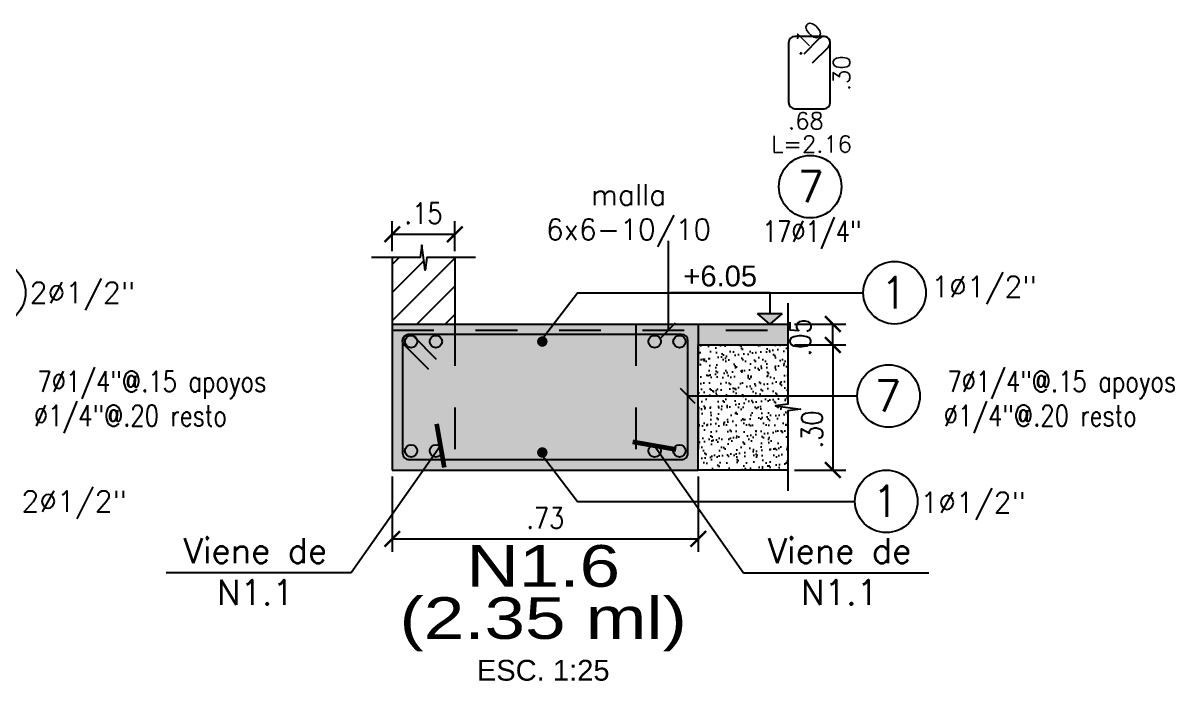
# Model space of a CAD drawing. Header units: millimetres. Extents: x -7.7 to 39.8, y -25.2 to 13.5.
# Drawn here: x 36.575 to 39.334, y 4.783 to 6.361 of the extents above; entities that cross this region are included whole.
import ezdxf
from ezdxf.enums import TextEntityAlignment as Align

# ---------------------------------------------------------------- set-up
doc = ezdxf.new("R2010")
doc.units = ezdxf.units.MM
doc.header["$LTSCALE"] = 0.05
doc.linetypes.add('DASHDOT2', pattern=[12.7, 6.35, -3.175, 0, -3.175])
doc.linetypes.add('HIDDEN2', pattern=[4.762499999999999, 3.175, -1.5875])
for name, color, linetype in [('ACHURADO', 1, 'Continuous'), ('ACOTADO', 2, 'Continuous'), ('CANT_INVIS', 2, 'HIDDEN2'), ('CONT_CORTE', 4, 'Continuous'), ('TEXTO_REFUERZO', 3, 'Continuous'), ('TITULOS', 1, 'Continuous'), ('TXT_IND', 2, 'Continuous')]:
    doc.layers.add(name, color=color, linetype=linetype)
doc.styles.add('ACOTAMIENTOS', font='romans.shx', dxfattribs={"width": 0.85})
doc.styles.add('ARIAL', font='arial.ttf')
doc.styles.get("Standard").update_dxf_attribs({"font": 'romans.shx'})
doc.dimstyles.new('ACOTA_25', dxfattribs={"dimscale": 0.025, "dimtxt": 2, "dimasz": 1.5, "dimexe": 1.25, "dimexo": 0.625, "dimgap": 1, "dimtad": 1, "dimzin": 4, "dimdsep": 46, "dimtxsty": 'ACOTAMIENTOS', "dimblk1": 'ARCHTICK', "dimblk2": 'ARCHTICK', "dimsah": 1, "dimcen": 1.5, "dimclrd": 1, "dimclre": 1, "dimclrt": 256, "dimadec": 0, "dimazin": 0, "dimtfac": 1, "dimtofl": 0, "dimtmove": 2, "dimatfit": 3, "dimldrblk": 'ARCHTICK', "dimfxl": 0, "dimtolj": 1, "dimtzin": 0, "dimarcsym": 0})

# ---------------------------------------------------------------- blocks, each defined once
blk = doc.blocks.new('Nivel-elev')
at = {"layer": 'TXT_IND'}
blk.add_hatch(color=1, dxfattribs=at).paths.add_polyline_path([(-0.05845671475543668, 0.05062499999996817), (0.05845671475555037, 0.05062499999996817), (5.684341886080801e-14, 0)])
for p, q in [((0, 0), (-0.05845671475549352, 0.05062500000008185)), ((-0.05845671475549352, 0.05062500000008185), (0.05845671475549352, 0.05062500000008185)), ((0.05845671475549352, 0.05062500000008185), (0, 0))]:
    blk.add_line(p, q, dxfattribs=at)
blk.add_lwpolyline([(-0.4759071544807512, 0.1506957128244721), (5.684341886080801e-14, 0.1506957128244721), (5.684341886080801e-14, 0.05062499999996817)], dxfattribs=at)
blk.add_attdef('+2.85', (-0.4759071544807512, 0.1706146896921155), '', height=0.0975, dxfattribs=at)
blk = doc.blocks.new('COTA25')
at = {"layer": 'TEXTO_REFUERZO', "color": 1}
blk.add_line((0, -0.06249999999999645), (0, 0.06250000000000355), dxfattribs=at)
at = {"layer": 'TEXTO_REFUERZO'}
blk.add_line((-0.01767766952966099, -0.01767766952966099), (0.01767766952966809, 0.01767766952966632), dxfattribs=at)
blk = doc.blocks.new('_ARCHTICK')
at = {"color": 0, "linetype": 'ByBlock', "const_width": 0.15}
blk.add_lwpolyline([(-0.5, -0.5), (0.5, 0.5)], dxfattribs=at)
blk = doc.blocks.new('*D235')
at = {"layer": 'ACOTADO', "color": 1, "lineweight": -2}
for p, q in [((38.42436367601506, 5.588635254352663), (38.54760922274726, 5.588635254352663)), ((38.51635922274726, 5.588635254352663), (38.51635922274726, 5.288635254352663)), ((38.42436367601506, 5.288635254352663), (38.54760922274726, 5.288635254352663))]:
    blk.add_line(p, q, dxfattribs=at)
at = {"layer": 'DEFPOINTS', "color": 0}
for p in [(38.40873867601506, 5.588635254352663), (38.40873867601506, 5.288635254352663), (38.51635922274726, 5.288635254352663)]:
    blk.add_point(p, dxfattribs=at)
at = {"layer": 'ACOTADO', "color": 1, "lineweight": -2, "xscale": 0.03750000000000001, "yscale": 0.03750000000000001, "zscale": 0.03750000000000001}
for p, rotation in [((38.51635922274726, 5.588635254352663), 90), ((38.51635922274726, 5.288635254352663), 270)]:
    blk.add_blockref('_ARCHTICK', p, dxfattribs=dict(at, rotation=rotation))
at = {"layer": 'ACOTADO', "insert": (38.46635922274726, 5.385875232414264), "char_height": 0.05, "attachment_point": 5, "rotation": 90, "style": 'ACOTAMIENTOS'}
blk.add_mtext('\\A1;.30', dxfattribs=at)
blk = doc.blocks.new('*D236')
at = {"layer": 'ACOTADO', "color": 1, "lineweight": -2}
for p, q in [((38.42436367601506, 5.638635254352664), (38.54760922274727, 5.638635254352664)), ((38.51635922274727, 5.588635254352663), (38.51635922274727, 5.638635254352664)), ((38.42436367601506, 5.588635254352663), (38.54760922274727, 5.588635254352663))]:
    blk.add_line(p, q, dxfattribs=at)
at = {"layer": 'DEFPOINTS', "color": 0}
for p in [(38.40873867601506, 5.638635254352664), (38.51635922274727, 5.638635254352664), (38.40873867601506, 5.588635254352663)]:
    blk.add_point(p, dxfattribs=at)
at = {"layer": 'ACOTADO', "color": 1, "lineweight": -2, "xscale": 0.03750000000000001, "yscale": 0.03750000000000001, "zscale": 0.03750000000000001}
for p, rotation in [((38.51635922274727, 5.638635254352664), 90), ((38.51635922274727, 5.588635254352663), 270)]:
    blk.add_blockref('_ARCHTICK', p, dxfattribs=dict(at, rotation=rotation))
at = {"layer": 'ACOTADO', "insert": (38.43832844333915, 5.606534354351169), "char_height": 0.05, "attachment_point": 5, "rotation": 90, "style": 'ACOTAMIENTOS'}
blk.add_mtext('\\A1;.05', dxfattribs=at)
blk = doc.blocks.new('*D237')
at = {"layer": 'ACOTADO', "color": 1, "lineweight": -2}
for p, q in [((37.45984775103602, 5.273010254352663), (37.45984775103602, 5.092132709941012)), ((38.19373867601506, 5.273010254352663), (38.19373867601506, 5.092132709941012)), ((37.45984775103602, 5.123382709941012), (38.19373867601506, 5.123382709941012))]:
    blk.add_line(p, q, dxfattribs=at)
at = {"layer": 'DEFPOINTS', "color": 0}
for p in [(37.45984775103602, 5.288635254352663), (38.19373867601506, 5.288635254352663), (38.19373867601506, 5.123382709941012)]:
    blk.add_point(p, dxfattribs=at)
at = {"layer": 'ACOTADO', "color": 1, "lineweight": -2, "xscale": 0.03750000000000001, "yscale": 0.03750000000000001, "zscale": 0.03750000000000001, "rotation": 180}
blk.add_blockref('_ARCHTICK', (37.45984775103602, 5.123382709941012), dxfattribs=at)
at = {"layer": 'ACOTADO', "color": 1, "lineweight": -2, "xscale": 0.03750000000000001, "yscale": 0.03750000000000001, "zscale": 0.03750000000000001}
blk.add_blockref('_ARCHTICK', (38.19373867601506, 5.123382709941012), dxfattribs=at)
at = {"layer": 'ACOTADO', "insert": (37.82679321352554, 5.173382709941012), "char_height": 0.05, "attachment_point": 5, "style": 'ACOTAMIENTOS'}
blk.add_mtext('\\A1;.73', dxfattribs=at)
blk = doc.blocks.new('Titulos')
at = {"layer": 'TITULOS', "color": 1, "style": 'ARIAL', "width": 1.25}
blk.add_attdef('TITULO_1', text='', height=0.2, dxfattribs=at).set_placement((0, 0.25), align=Align.MIDDLE_CENTER)
at = {"layer": 'TITULOS', "style": 'ARIAL', "width": 1.25}
blk.add_attdef('TITULO_2', text='', height=0.2, dxfattribs=at).set_placement((0, 0), align=Align.MIDDLE_CENTER)
at = {"layer": 'TITULOS', "color": 2, "width": 1.25}
for tag, p in [('ESCALA_1', (0, -0.2504596706107449)), ('ESCALA_2', (0, -0.4082515567579668))]:
    blk.add_attdef(tag, text='', height=0.1, dxfattribs=at).set_placement(p, align=Align.MIDDLE_CENTER)
blk = doc.blocks.new('*D238')
at = {"layer": 'ACOTADO', "color": 1, "lineweight": -2}
for p, q in [((37.45984775103602, 5.813534768340009), (37.45984775103602, 5.885272066122383)), ((37.60984775103601, 5.813534768340009), (37.60984775103601, 5.885272066122383)), ((37.45984775103602, 5.854022066122383), (37.60984775103601, 5.854022066122383))]:
    blk.add_line(p, q, dxfattribs=at)
at = {"layer": 'DEFPOINTS', "color": 0}
for p in [(37.60984775103601, 5.854022066122383), (37.45984775103602, 5.797909768340009), (37.60984775103601, 5.797909768340009)]:
    blk.add_point(p, dxfattribs=at)
at = {"layer": 'ACOTADO', "color": 1, "lineweight": -2, "xscale": 0.03750000000000001, "yscale": 0.03750000000000001, "zscale": 0.03750000000000001, "rotation": 180}
blk.add_blockref('_ARCHTICK', (37.45984775103602, 5.854022066122383), dxfattribs=at)
at = {"layer": 'ACOTADO', "color": 1, "lineweight": -2, "xscale": 0.03750000000000001, "yscale": 0.03750000000000001, "zscale": 0.03750000000000001}
blk.add_blockref('_ARCHTICK', (37.60984775103601, 5.854022066122383), dxfattribs=at)
at = {"layer": 'ACOTADO', "insert": (37.53484775103602, 5.904022066122383), "char_height": 0.05, "attachment_point": 5, "style": 'ACOTAMIENTOS'}
blk.add_mtext('\\A1;.15', dxfattribs=at)

msp = doc.modelspace()

# ---------------------------------------------------------------- hatches: boundary and pattern name
at = {"layer": 'ACHURADO'}
h = msp.add_hatch(dxfattribs=at)
h.set_pattern_fill('ANSI31', color=256, scale=0.015, style=0)
h.set_pattern_definition([(45, (0.3598215888215464, 0), (-0.03367596045400932, 0.03367596045400933), [])])
h.paths.add_polyline_path([(37.60984775103601, 5.797909768340009), (37.54284775103452, 5.797909768340009), (37.53884775103453, 5.767909768340008), (37.53084775103452, 5.82790976834001), (37.52684775103453, 5.797909768340009), (37.45984775103602, 5.797909768340009), (37.45984775103602, 5.638635254352664), (37.60984775103601, 5.638635254352664)])
h = msp.add_hatch(color=254, dxfattribs=at)
h.dxf.hatch_style = 1
h.paths.add_polyline_path([(38.04373867601506, 5.638635254352664), (37.60984775103602, 5.638635254352664), (37.60984775103602, 5.288635254352663), (38.04373867601506, 5.288635254352663)])
h.paths.add_polyline_path([(38.19373867601506, 5.638635254352664), (38.04373867601506, 5.638635254352664), (38.04373867601506, 5.288635254352663), (38.19373867601506, 5.288635254352663)])
h.paths.add_polyline_path([(38.40873867601506, 5.638635254352664), (38.19373867601506, 5.638635254352664), (38.19373867601506, 5.588635254352663), (38.40873867601506, 5.588635254352663)])
h.paths.add_polyline_path([(37.60984775103602, 5.638635254352664), (37.45984775103602, 5.638635254352664), (37.45984775103602, 5.288635254352663), (37.60984775103602, 5.288635254352663)])
h = msp.add_hatch(dxfattribs=at)
h.set_pattern_fill('AR-SAND', color=1, scale=0.0006, angle=360, style=0)
h.set_pattern_definition([(37.50000000000004, (-16.91652500434273, 5.8732020548685), (-0.0009600187775904202, 0.02936479423976054), [0, -0.0231648, 0, -0.02590799999999999, 0, -0.02476499999999999]), (7.499999999999974, (-16.91652500434273, 5.8732020548685), (0.02697139698828017, 0.04300950603410125), [0, -0.0124968, 0, -0.0208788, 0, -0.008001]), (327.5, (-16.93527020434273, 5.8732020548685), (0.04745954221448747, 8.623108071273408e-05), [0, -0.007619999999999999, 0, -0.027432, 0, -0.035814]), (317.5, (-16.93527020434273, 5.8732020548685), (0.04581338714833783, 0.01337575939543297), [0, -0.00381, 0, -0.0179832, 0, -0.020574])])
h.paths.add_polyline_path([(38.40873867601506, 5.588635254352663), (38.19373867601506, 5.588635254352663), (38.19373867601506, 5.288635254352663), (38.40873867601506, 5.288635254352663), (38.40873867601506, 5.430635254352662), (38.43873867601506, 5.434635254352667), (38.37873867601506, 5.442635254352663), (38.40873867601506, 5.446635254352667)])

# ---------------------------------------------------------------- linework, layer by layer
msp.add_line((38.40873867601506, 5.288635254352663), (38.19373867601506, 5.288635254352663), dxfattribs=at)
at = {"layer": 'ACOTADO'}
for centre in [(37.50514686224005, 5.596774904677432), (37.564548639832, 5.596774904677432), (38.08903778721909, 5.596774904677432), (38.14843956481104, 5.596774904677432), (37.50514686224005, 5.334564075602703), (37.564548639832, 5.334564075602703), (38.08903778721909, 5.334564075602703), (38.14843956481104, 5.334564075602703)]:
    msp.add_circle(centre, 0.01480994052315054, dxfattribs=at)
at = {"layer": 'CANT_INVIS', "ltscale": 0.25}
for p, q in [((37.45984775103602, 5.638635254352664), (37.45984775103602, 5.288635254352663)), ((37.60984775103602, 5.638635254352664), (37.60984775103602, 5.288635254352663)), ((38.04373867601506, 5.638635254352664), (38.04373867601506, 5.288635254352663)), ((38.19373867601506, 5.638635254352664), (38.19373867601506, 5.288635254352663))]:
    msp.add_line(p, q, dxfattribs=at)
at = {"layer": 'CONT_CORTE'}
for p, q in [((37.45984775103602, 5.797909768340009), (37.45984775103602, 5.638635254352664)), ((37.60984775103601, 5.797909768340009), (37.60984775103601, 5.638635254352664)), ((37.45984775103602, 5.638635254352664), (38.40873867601506, 5.638635254352664)), ((38.19373867601506, 5.588635254352663), (38.40873867601506, 5.588635254352663)), ((37.45984775103602, 5.288635254352663), (38.19373867601506, 5.288635254352663))]:
    msp.add_line(p, q, dxfattribs=at)
at = {"layer": 'CONT_CORTE', "color": 1}
for points in [[(37.65984775103303, 5.797909768340009), (37.54284775103452, 5.797909768340009), (37.53884775103453, 5.767909768340008), (37.53084775103452, 5.82790976834001), (37.52684775103453, 5.797909768340009), (37.40984775103453, 5.797909768340009)], [(38.40873867601506, 5.688635254352665), (38.40873867601506, 5.446635254352667), (38.37873867601506, 5.442635254352663), (38.43873867601506, 5.434635254352667), (38.40873867601506, 5.430635254352662), (38.40873867601506, 5.238635254352666)]]:
    msp.add_lwpolyline(points, dxfattribs=at)
at = {"layer": 'CONT_CORTE'}
for points in [[(37.45984775103602, 5.638635254352664), (37.45984775103602, 5.288635254352663)], [(38.19373867601506, 5.288635254352663), (38.19373867601506, 5.588635254352663), (38.19373867601506, 5.588635254352663)]]:
    msp.add_lwpolyline(points, dxfattribs=at)
at = {"layer": 'TEXTO_REFUERZO', "color": 1, "ltscale": 0.2}
msp.add_line((38.12151749712967, 5.838635254352667), (38.12151749712967, 5.623635254352671), dxfattribs=at)
at = {"layer": 'TEXTO_REFUERZO'}
msp.add_line((38.10383982759998, 5.605957584823003), (38.13919516665933, 5.641312923882332), dxfattribs=at)
at = {"layer": 'TEXTO_REFUERZO', "color": 5}
for p, q in [((38.15373882887879, 5.613635376433919), (37.49984775103603, 5.613635376433919)), ((37.48484775103604, 5.598635376433926), (37.48484775103603, 5.328635376433958)), ((38.16873882887874, 5.329062240773293), (38.16873882887876, 5.598635376433926)), ((37.49984775103606, 5.313635376433943), (38.15373882887876, 5.313635376433933))]:
    msp.add_line(p, q, dxfattribs=at)
msp.add_lwpolyline([(38.4676488042901, 6.264902058793112), (38.50568181287908, 6.30293506738208, 0.6681786379193111), (38.49507521116129, 6.328541669099891), (38.42507521116129, 6.328541669099891, 0.4142135623731195), (38.41007521116129, 6.313541669099891), (38.41007521116129, 6.169919190636065, 0.4142135623730872), (38.42507521116129, 6.154919190636051), (38.4950752111613, 6.154919190636051, 0.414213562373095), (38.5100752111613, 6.169919190636065), (38.5100752111613, 6.313541669099877, 0.6681786379192755), (38.4844686094435, 6.324148270817673), (38.44643560085451, 6.286115262228705)], format="xyb", dxfattribs=at)
at = {"layer": 'TEXTO_REFUERZO', "color": 1}
for points in [[(37.81467428740361, 5.596643195104502), (37.90429434280114, 5.713793774514922), (38.58924767077526, 5.713793774514922)], [(38.16873882887875, 5.466176081386308), (38.57490938855661, 5.466176081386308)], [(37.81467428740361, 5.330627313600822), (37.90429434280114, 5.213476734190401), (38.56938951967489, 5.213476734190401)]]:
    msp.add_lwpolyline(points, dxfattribs=at)
at = {"layer": 'TEXTO_REFUERZO', "linetype": 'DASHDOT2', "ltscale": 0.25}
msp.add_lwpolyline([(37.45984775103602, 5.623635254352671), (38.40873867601506, 5.623635254352671)], dxfattribs=at)
at = {"layer": 'TEXTO_REFUERZO', "color": 5}
msp.add_lwpolyline([(37.564847751036, 5.554848579869542), (37.51045435275381, 5.609241978151736, 1.000000000000046), (37.48924114931822, 5.588028774716143), (37.54580969181313, 5.531460232221214), (37.48924114931822, 5.588028774716143, -1.000000000000046), (37.51045435275381, 5.609241978151736)], format="xyb", close=True, dxfattribs=at)
at = {"layer": 'TEXTO_REFUERZO', "color": 1, "const_width": 0.0125}
for points in [[(37.81342428740362, 5.596643195104484, -1), (37.82592428740361, 5.596643195104484, -1)], [(37.81342428740362, 5.330627313600839, 1), (37.82592428740361, 5.330627313600839, 1)]]:
    msp.add_lwpolyline(points, format="xyb", close=True, dxfattribs=at)
at = {"layer": 'TEXTO_REFUERZO', "color": 3}
for centre in [(38.46193358730277, 5.968109851124503), (36.5055590334503, 5.713793774514922), (38.66424767077527, 5.713793774514922), (38.64990938855662, 5.466176081386308), (38.64438951967489, 5.213476734190401)]:
    msp.add_circle(centre, 0.075, dxfattribs=at)
at = {"layer": 'TEXTO_REFUERZO', "color": 5}
for centre, radius, start, end in [((37.49984775103603, 5.598635376433933), 0.01499999999998547, 90, 180.0000000000295), ((38.15373882887877, 5.598635376433936), 0.01499999999998636, 359.9999999999524, 89.99999999994544), ((37.49984775103604, 5.328635376433958), 0.01500000000001478, 180.0000000000092, 270.0000000000546), ((38.15373473304948, 5.328645264640492), 0.01500988876538454, 270.0156346084967, 1.591886983285886)]:
    msp.add_arc(centre, radius, start, end, dxfattribs=at)

# ---------------------------------------------------------------- block references
at = {"layer": 'TEXTO_REFUERZO', "color": 5, "xscale": -1}
msp.add_blockref('COTA25', (38.16873882887875, 5.466176081386312), dxfattribs=at)
at = {"layer": 'TITULOS'}
ref = msp.add_blockref('Titulos', (37.82180287975956, 4.933542125825444), dxfattribs=dict(at, xscale=0.5, yscale=0.5, zscale=0.5))
ref.add_attrib('TITULO_1', 'N1.6', dxfattribs={"color": 1, "height": 0.1, "style": 'ARIAL', "width": 1.25}).set_placement((37.82180287975956, 5.058542125825444), align=Align.MIDDLE_CENTER)
ref.add_attrib('TITULO_2', '(2.35 ml)', dxfattribs={"height": 0.1, "style": 'ARIAL', "width": 1.25}).set_placement((37.82180287975956, 4.933542125825444), align=Align.MIDDLE_CENTER)
ref.add_attrib('ESCALA_1', 'ESC. 1:25', dxfattribs={"color": 2, "height": 0.05, "style": 'ARIAL'}).set_placement((37.82180287975956, 4.808312290520068), align=Align.MIDDLE_CENTER)
at = {"layer": 'TXT_IND'}
ref = msp.add_blockref('Nivel-elev', (38.36520550393638, 5.638635254352664), dxfattribs=dict(at, xscale=0.5, yscale=0.5, zscale=0.5))
ref.add_attrib('+2.85', '+6.05', dxfattribs={"height": 0.05, "style": 'ARIAL'}).set_placement((38.24622871531622, 5.7139831107649), align=Align.BOTTOM_CENTER)

# ---------------------------------------------------------------- texts
at = {"layer": 'TEXTO_REFUERZO', "color": 2}
for s, rotation, p in [('.10', 45.00000000000009, (38.45111404295343, 6.324867672581611)), ('.30', 90, (38.53730836865571, 6.240315074758684))]:
    msp.add_text(s, height=0.04, rotation=rotation, dxfattribs=at).set_placement(p, align=Align.MIDDLE_CENTER)
for s, p in [('.68', (38.4517447420724, 6.126051110550918)), ('L=2.16', (38.46541990212103, 6.07032760750333))]:
    msp.add_text(s, height=0.04, dxfattribs=at).set_placement(p, align=Align.MIDDLE_CENTER)
at = {"layer": 'TEXTO_REFUERZO', "color": 3}
for s, p in [('7', (38.46342858783297, 5.968109851161628)), ('1', (38.66275267024508, 5.713793774552048)), ('7', (38.64841438802642, 5.466176081423434)), ('1', (38.6428945191447, 5.213476734227527))]:
    msp.add_text(s, height=0.075, dxfattribs=at).set_placement(p, align=Align.MIDDLE_CENTER)
at = {"layer": 'TEXTO_REFUERZO', "color": 2, "width": 0.8}
msp.add_text('17%%C1/4"', height=0.05, dxfattribs=at).set_placement((38.34794775351374, 5.860892849636258), align=Align.MIDDLE_LEFT)
at = {"layer": 'TEXTO_REFUERZO', "color": 2}
for s, p in [('2%%C1/2"', (36.5905590334503, 5.713793774514922)), ('1%%C1/2"', (38.75215199977941, 5.728304859850468)), ('2%%C1/2"', (36.57070088234993, 5.213476734190401)), ('1%%C1/2"', (38.72615428633094, 5.210798718531308))]:
    msp.add_text(s, height=0.05, dxfattribs=at).set_placement(p, align=Align.MIDDLE_LEFT)
at = {"layer": 'TEXTO_REFUERZO', "color": 2, "width": 0.8}
for s, p in [('7%%C1/4"@.15 apoyos', (37.15773446112706, 5.501012702653501)), ('7%%C1/4"@.15 apoyos', (39.33935880219943, 5.501012702653501)), ('%%C1/4"@.20 resto', (37.06342210416636, 5.418968419695116)), ('%%C1/4"@.20 resto', (39.24504644523874, 5.418968419695116))]:
    msp.add_text(s, height=0.05, dxfattribs=at).set_placement(p, align=Align.MIDDLE_RIGHT)
at = {"layer": 'TEXTO_REFUERZO', "color": 2, "insert": (38.02643889202398, 5.82396931710538), "char_height": 0.05, "width": 0.6888860047094507, "attachment_point": 8}
msp.add_mtext('malla\\P6x6-10/10', dxfattribs=at)
at = {"layer": 'TXT_IND', "color": 4, "char_height": 0.06, "attachment_point": 8}
for insert in [(37.13164664131758, 4.965178938824313), (38.53231865301385, 4.965178938824313)]:
    msp.add_mtext('Viene de\\PN1.1', dxfattribs=dict(at, insert=insert))

# ---------------------------------------------------------------- dimensions: what is measured, and where the dimension line sits
at = {"layer": 'ACOTADO'}
dim = msp.add_aligned_dim(p1=(37.45984775103602, 5.797909768340009), p2=(37.60984775103601, 5.797909768340009), distance=0.05611229778237358, dimstyle='ACOTA_25', dxfattribs=at)
dim.commit()
dim.dimension.update_dxf_attribs({"geometry": '*D238', "text_midpoint": (37.53484775103602, 5.904022066122383)})
for base, p2, picture, middle in [((38.51635922274727, 5.638635254352664), (38.40873867601506, 5.638635254352664), '*D236', (38.43832844333915, 5.606534354351169)), ((38.51635922274726, 5.288635254352663), (38.40873867601506, 5.288635254352663), '*D235', (38.46635922274726, 5.385875232414264))]:
    dim = msp.add_linear_dim(base=base, p1=(38.40873867601506, 5.588635254352663), p2=p2, angle=90, dimstyle='ACOTA_25', dxfattribs=at)
    dim.commit()
    dim.dimension.update_dxf_attribs({"geometry": picture, "text_midpoint": middle, "dimtype": 160})
dim = msp.add_linear_dim(base=(38.19373867601506, 5.123382709941012), p1=(37.45984775103602, 5.288635254352663), p2=(38.19373867601506, 5.288635254352663), angle=180, dimstyle='ACOTA_25', dxfattribs=at)
dim.commit()
dim.dimension.update_dxf_attribs({"geometry": '*D237', "text_midpoint": (37.82679321352554, 5.173382709941012)})

# ---------------------------------------------------------------- leaders
at = {"layer": 'TXT_IND'}
for points in [[(37.57551379888185, 5.346979103833843), (37.36170210935173, 5.0422476908206), (36.91780152262353, 5.0422476908206)], [(38.08845149544958, 5.346979103833843), (38.3022631849797, 5.0422476908206), (38.74616377170791, 5.0422476908206)]]:
    msp.add_leader(points, dimstyle='ACOTA_25', override={"dimasz": 3, "dimgap": 1, "dimtad": 0}, dxfattribs=at)

doc.saveas('drawing.dxf')
